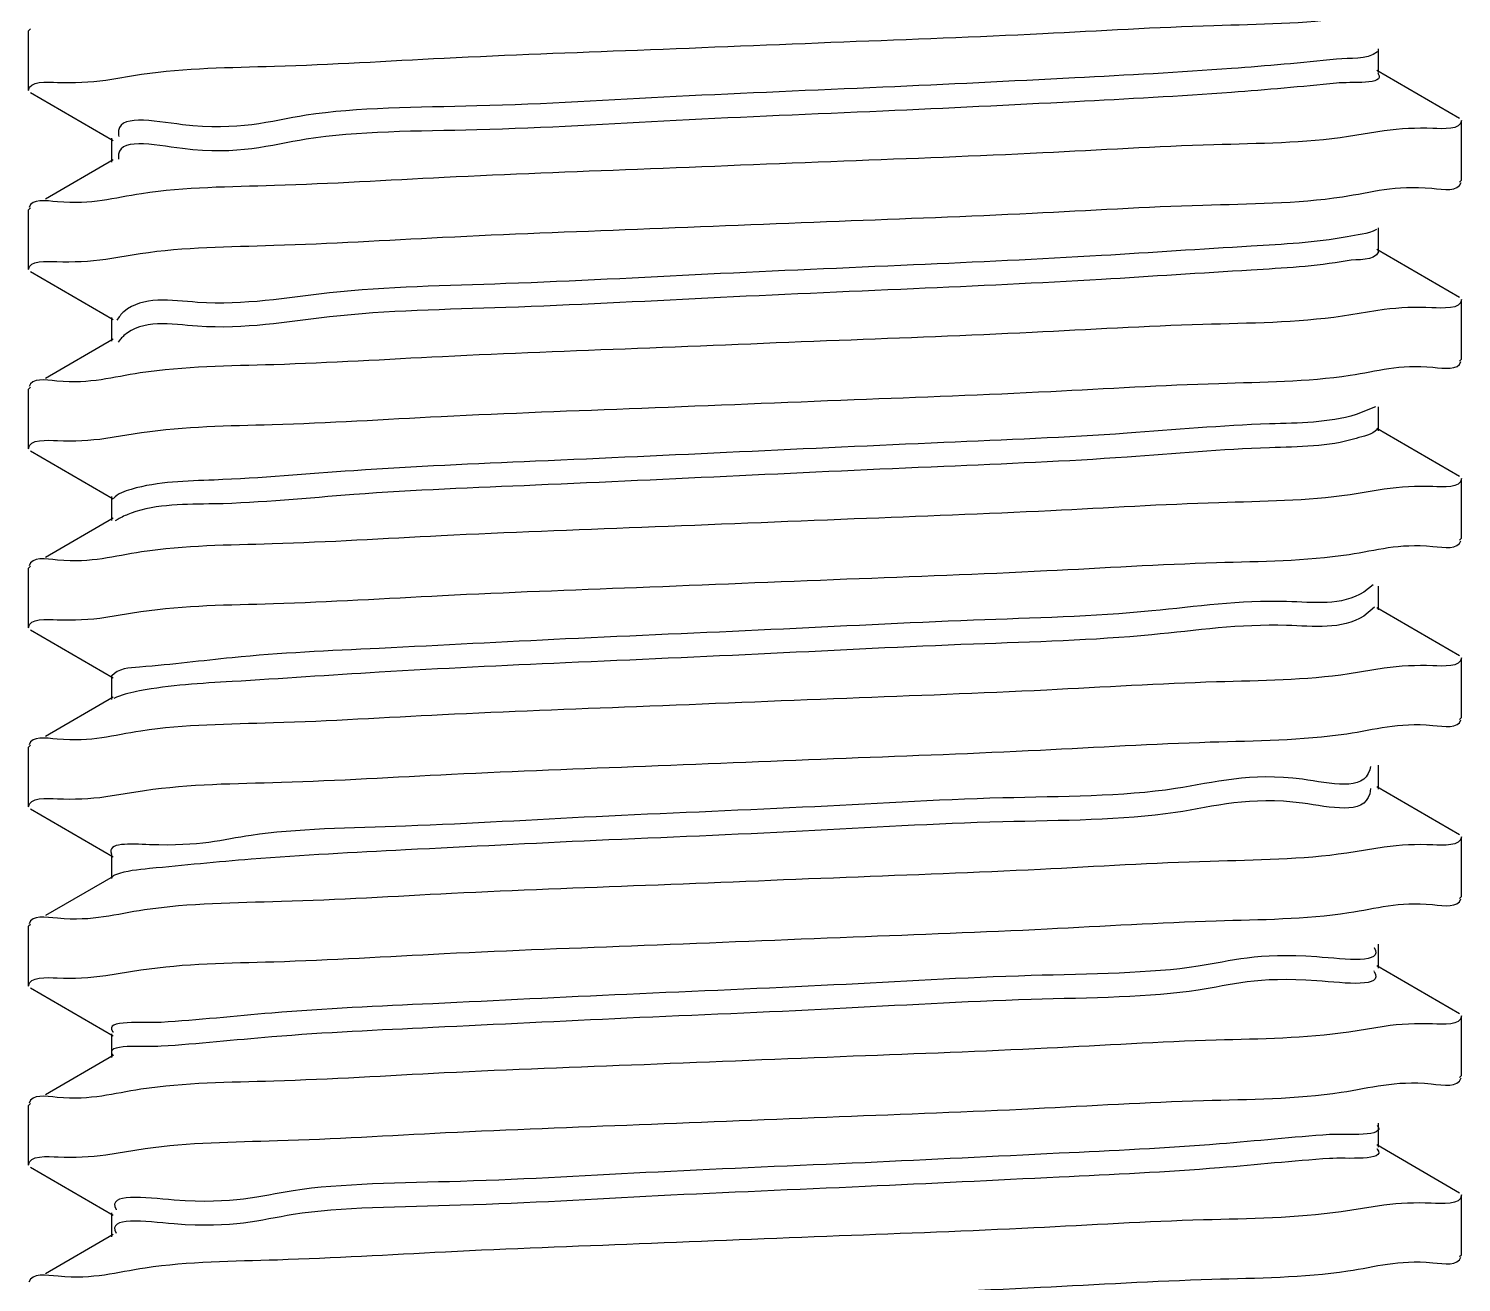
# Model space of a CAD drawing. Extents: x 69728788 to 150676229, y 20327566 to 43663798.
# Drawn here: x 75456338.5 to 75456393.2, y 20763480 to 20763527.8 of the extents above; entities that cross this region are included whole.
import ezdxf

# ---------------------------------------------------------------- set-up
doc = ezdxf.new("R2010")
doc.units = 0
doc.header["$LTSCALE"] = 1000
doc.header["$MEASUREMENT"] = 0
doc.layers.get('0').update_dxf_attribs({"linetype": 'CONTINUOUS'})
doc.layers.add('02___PRT_ALL_AXES', color=7, linetype='CONTINUOUS')

msp = doc.modelspace()

# ---------------------------------------------------------------- linework, layer by layer
at = {"color": 0, "linetype": 'Continuous'}
for p, q in [((75456338.61292337, 20763527.76792399), (75456338.54830596, 20763527.69316263)), ((75456390.01025878, 20763526.10022044), (75456390.01025878, 20763527.01047311)), ((75456341.49090238, 20763525.81650872), (75456342.85076128, 20763526.03575983)), ((75456393.09884913, 20763524.35447646), (75456389.93726218, 20763526.18471352)), ((75456338.61295146, 20763525.34275331), (75456341.77448426, 20763523.51254757)), ((75456341.70151371, 20763523.59702558), (75456341.70151371, 20763522.6867729)), ((75456390.22124109, 20763523.88049747), (75456388.86673138, 20763523.66190875)), ((75456341.77451031, 20763522.77126599), (75456339.18669778, 20763521.27310027)), ((75456341.97229777, 20763522.84961947), (75456341.9780742, 20763522.80386508)), ((75456393.09882103, 20763521.92930577), (75456393.16346656, 20763522.00408339)), ((75456338.61292337, 20763520.94102892), (75456338.54830596, 20763520.86626755)), ((75456390.01025878, 20763519.27332537), (75456390.01025878, 20763520.18357804)), ((75456341.48900062, 20763518.99275491), (75456342.8023481, 20763519.20528022)), ((75456393.09884913, 20763517.52758138), (75456389.93726218, 20763519.35781845)), ((75456338.61295146, 20763518.51585824), (75456341.77448426, 20763516.6856525)), ((75456390.21579957, 20763517.067807), (75456388.6291686, 20763516.81767492)), ((75456341.70151371, 20763516.7701305), (75456341.70151371, 20763515.85987783)), ((75456341.77451031, 20763515.94437091), (75456339.18669778, 20763514.4462052)), ((75456342.03888385, 20763515.92797885), (75456341.95734902, 20763515.82115809)), ((75456342.0616296, 20763515.95423669), (75456342.03888385, 20763515.92797885)), ((75456393.09882103, 20763515.1024107), (75456393.16346656, 20763515.17718831)), ((75456338.61292337, 20763514.11413384), (75456338.54830596, 20763514.03937248)), ((75456389.88485017, 20763513.35528092), (75456389.15166627, 20763513.06611418)), ((75456390.01025878, 20763512.44643029), (75456390.01025878, 20763513.35668296)), ((75456341.49110605, 20763512.16257989), (75456342.85635021, 20763512.38238229)), ((75456393.09884913, 20763510.70068631), (75456389.93726218, 20763512.53092337)), ((75456338.61295146, 20763511.68896316), (75456341.77448426, 20763509.85875742)), ((75456341.70151371, 20763509.94323542), (75456341.70151371, 20763509.03298275)), ((75456390.2225692, 20763510.22304781), (75456388.92043647, 20763510.01209852)), ((75456341.77451031, 20763509.11747584), (75456339.18669778, 20763507.6193101)), ((75456341.96012887, 20763509.08372197), (75456341.84954156, 20763509.01413082)), ((75456341.9993732, 20763509.10518251), (75456341.96012887, 20763509.08372197)), ((75456393.09882103, 20763508.27551562), (75456393.16346656, 20763508.35029324)), ((75456338.61292337, 20763507.28723877), (75456338.54830596, 20763507.21247739)), ((75456389.80137816, 20763506.57397963), (75456389.4408649, 20763506.29340082)), ((75456390.01025878, 20763505.61953522), (75456390.01025878, 20763506.52978789)), ((75456341.490317, 20763505.33716584), (75456342.8301742, 20763505.55355259)), ((75456389.85546035, 20763505.72862106), (75456389.4408649, 20763505.38314815)), ((75456393.09884913, 20763503.87379123), (75456389.93726218, 20763505.7040283)), ((75456338.61295146, 20763504.86206809), (75456341.77448426, 20763503.03186235)), ((75456390.22142844, 20763503.39873849), (75456388.88135022, 20763503.18230461)), ((75456341.70151371, 20763503.11634035), (75456341.70151371, 20763502.20608767)), ((75456341.77451031, 20763502.29058076), (75456339.18669778, 20763500.79241502)), ((75456341.90277208, 20763502.29476759), (75456341.79786268, 20763502.24723749)), ((75456393.09882103, 20763501.44862055), (75456393.16346656, 20763501.52339816)), ((75456338.61292337, 20763500.46034369), (75456338.54830596, 20763500.38558232)), ((75456389.69722301, 20763499.64972045), (75456389.67142758, 20763499.52068744)), ((75456390.01025878, 20763498.79264014), (75456390.01025878, 20763499.70289281)), ((75456341.492946, 20763498.50227202), (75456342.95849295, 20763498.73609049)), ((75456389.70401727, 20763498.81095415), (75456389.67142758, 20763498.61043477)), ((75456393.09884913, 20763497.04689615), (75456389.93726218, 20763498.87713322)), ((75456338.61295146, 20763498.03517301), (75456341.77448426, 20763496.20496727)), ((75456341.70151371, 20763496.28944527), (75456341.70151371, 20763495.3791926)), ((75456390.219925, 20763496.57724897), (75456388.79537418, 20763496.3490754)), ((75456341.77451031, 20763495.46368569), (75456339.18669778, 20763493.96551994)), ((75456341.85878922, 20763495.52437006), (75456341.76360491, 20763495.48273394)), ((75456393.09882103, 20763494.62172547), (75456393.16346656, 20763494.69650309)), ((75456338.61292337, 20763493.63344862), (75456338.54830596, 20763493.55868725)), ((75456390.01025878, 20763491.96574507), (75456390.01025878, 20763492.87599774)), ((75456341.49025373, 20763491.68341174), (75456342.82889849, 20763491.89966802)), ((75456393.09884913, 20763490.22000108), (75456389.93726218, 20763492.05023815)), ((75456338.61295146, 20763491.20827794), (75456341.77448426, 20763489.37807219)), ((75456390.22126094, 20763489.74533938), (75456388.87531523, 20763489.52806796)), ((75456341.70151371, 20763489.4625502), (75456341.70151371, 20763488.55229753)), ((75456341.77451031, 20763488.63679061), (75456339.18669778, 20763487.13862487)), ((75456393.09882103, 20763487.7948304), (75456393.16346656, 20763487.86960801)), ((75456338.61292337, 20763486.80655354), (75456338.54830596, 20763486.73179217)), ((75456390.01025878, 20763485.13884999), (75456390.01025878, 20763486.04910266)), ((75456341.49428688, 20763484.84726254), (75456342.98367465, 20763485.0841367)), ((75456393.09884913, 20763483.393106), (75456389.93726218, 20763485.22334307)), ((75456338.61295146, 20763484.38138286), (75456341.77448426, 20763482.55117712)), ((75456341.70151371, 20763482.63565512), (75456341.70151371, 20763481.72540245)), ((75456390.21447504, 20763482.93550069), (75456388.58747862, 20763482.68019982)), ((75456341.77451031, 20763481.80989553), (75456339.18669778, 20763480.3117298)), ((75456393.09882103, 20763480.96793532), (75456393.16346656, 20763481.04271294))]:
    msp.add_line(p, q, dxfattribs=at)
for points, start_tangent, end_tangent in [([(75456342.85076128, 20763526.03575983), (75456347.92221025, 20763526.34578251), (75456354.38829383, 20763526.65337133), (75456361.75789025, 20763526.96058233), (75456369.62329729, 20763527.27463486), (75456377.20556521, 20763527.58997417), (75456383.72516151, 20763527.89933364), (75456388.86673138, 20763528.21317213)], (0.9890812324407864, 0.1473713528248119), (0.9890409970626174, 0.1476411396914283)), ([(75456389.96470931, 20763526.88969854), (75456388.40038101, 20763526.61154093)], (-0.7978996074784932, -0.6027903585705952), (-0.9944020604736098, -0.1056623969340061)), ([(75456388.40038101, 20763526.61154093), (75456384.40418772, 20763526.25508232), (75456378.42949072, 20763525.89862373), (75456371.11359684, 20763525.54216514), (75456363.23687536, 20763525.18570652), (75456355.63951759, 20763524.82924793), (75456349.13191587, 20763524.47278933), (75456344.4082208, 20763524.11633074), (75456341.97229777, 20763523.75987215), (75456341.98818953, 20763523.66208291)], (-0.9944020606079186, -0.1056623956700087), (0.2213096918866398, -0.9752035788885522)), ([(75456338.54830596, 20763525.41753093), (75456339.64576004, 20763525.72661401)], (0, 1), (0.9993464636571826, -0.03614755283395621)), ([(75456339.64576004, 20763525.72661401), (75456341.49090238, 20763525.81650872)], (0.9993464635775634, -0.036147555035133), (0.9908230944510449, 0.1351650676116276)), ([(75456388.40038101, 20763525.70128825), (75456384.40418772, 20763525.34482964), (75456378.42949072, 20763524.98837105), (75456371.11359684, 20763524.63191246), (75456363.23687536, 20763524.27545385), (75456355.63951759, 20763523.91899526), (75456349.13191587, 20763523.56253665), (75456344.4082208, 20763523.20607806), (75456341.97229777, 20763522.84961947)], (-0.9944020606054523, -0.1056623956932196), (0.08967241164871152, -0.9959713141396714)), ([(75456389.98027766, 20763526.0734352), (75456389.991806, 20763526.05774685), (75456388.40038101, 20763525.70128825)], (0.6662423460554779, -0.7457352990991462), (-0.9944020605749604, -0.1056623959801822)), ([(75456393.16346656, 20763524.27971509), (75456392.07458311, 20763523.97184945)], (0, -1), (-0.9993695460292857, 0.0355036683910175)), ([(75456388.86673138, 20763523.66190875), (75456383.72516151, 20763523.34807027), (75456377.20556521, 20763523.03871079), (75456369.62329729, 20763522.72337147), (75456361.75789025, 20763522.40931894), (75456354.38829383, 20763522.10210796), (75456347.92221025, 20763521.79451913), (75456342.85076128, 20763521.48449644)], (-0.9890409970626174, -0.1476411396914283), (-0.9890812324407864, -0.1473713528248119)), ([(75456392.07458311, 20763523.97184945), (75456390.22124109, 20763523.88049747)], (-0.9993695461164452, 0.03550366593762651), (-0.9907607029489081, -0.1356216409434194)), ([(75456388.6291686, 20763521.36893829), (75456392.03842668, 20763521.6911131), (75456393.15055041, 20763521.91320743)], (0.9892452517763196, 0.1462663045202346), (0.2971467983116163, 0.9548318073111911)), ([(75456342.85076128, 20763521.48449644), (75456339.64576004, 20763521.17535062), (75456338.56172705, 20763520.95755392)], (-0.9890812321637111, -0.1473713546843993), (-0.3071720416976785, -0.9516540005691563)), ([(75456342.8023481, 20763519.20528022), (75456347.89706711, 20763519.51756012), (75456354.32511806, 20763519.82370488), (75456361.75323972, 20763520.1335001), (75456369.44441676, 20763520.44055689), (75456376.79661317, 20763520.745255), (75456383.31183353, 20763521.05087364), (75456388.6291686, 20763521.36893829)], (0.989074572036408, 0.1474160471285146), (0.9892452519966656, 0.1462663030299657)), ([(75456388.80455063, 20763519.83882755), (75456385.15236467, 20763519.48236896), (75456379.44186872, 20763519.12591035), (75456372.28218797, 20763518.76945177), (75456364.43702868, 20763518.41299315), (75456356.74321559, 20763518.05653456), (75456350.02142969, 20763517.70007598), (75456344.98866805, 20763517.34361736), (75456342.18176354, 20763516.98715878), (75456341.9139723, 20763516.65931102)], (-0.9838041566224099, -0.1792467054438345), (-0.4624725851107769, -0.8866335816000628)), ([(75456389.92648043, 20763520.11985368), (75456388.80455063, 20763519.83882755)], (-0.886937763764343, -0.4618889511654362), (-0.9838041579349199, -0.1792466982400608)), ([(75456390.00586936, 20763519.27522788), (75456388.80455063, 20763518.92857487)], (-0.3976827608561454, -0.9175229815747582), (-0.983804157202205, -0.1792467022616015)), ([(75456338.54830596, 20763518.59063585), (75456339.61716457, 20763518.89563859)], (0, 1), (0.9994337795296467, -0.0336469959295836)), ([(75456339.61716457, 20763518.89563859), (75456341.48900062, 20763518.99275491)], (0.9994337798470649, -0.03364698650115089), (0.9903850814790651, 0.1383379571329051)), ([(75456388.80455063, 20763518.92857487), (75456385.15236467, 20763518.57211629), (75456379.44186872, 20763518.21565767), (75456372.28218797, 20763517.85919908), (75456364.43702868, 20763517.50274048), (75456356.74321559, 20763517.14628188), (75456350.02142969, 20763516.7898233), (75456344.98866805, 20763516.43336469), (75456342.18176354, 20763516.0769061), (75456342.0616296, 20763515.95423669)], (-0.9838041566134598, -0.1792467054929585), (-0.663020332259331, -0.7486013885979149)), ([(75456392.03842668, 20763517.13984973), (75456390.21579957, 20763517.067807)], (-0.999201165019781, 0.03996288056575041), (-0.9924496433344544, -0.1226527840911668)), ([(75456393.16346656, 20763517.45282001), (75456392.03842668, 20763517.13984973)], (0, -1), (-0.9992011649418325, 0.03996288251471552)), ([(75456388.6291686, 20763516.81767492), (75456383.31183353, 20763516.49961026), (75456376.79661317, 20763516.19399162), (75456369.44441676, 20763515.8892935), (75456361.75323972, 20763515.58223671), (75456354.32511806, 20763515.27244151), (75456347.89706711, 20763514.96629675), (75456342.8023481, 20763514.65401684)], (-0.9892452519966656, -0.1462663030299657), (-0.989074572036408, -0.1474160471285146)), ([(75456388.92043647, 20763514.56336191), (75456392.08110276, 20763514.87025193), (75456393.14976007, 20763515.08564164)], (0.9890735237530015, 0.147423080319266), (0.3126911665535672, 0.9498548491003084)), ([(75456342.8023481, 20763514.65401684), (75456339.61716457, 20763514.34437521), (75456338.56223594, 20763514.13108277)], (-0.9890745719826816, -0.1474160474889878), (-0.3171223022793823, -0.9483846505490396)), ([(75456342.85635021, 20763512.38238229), (75456347.83476298, 20763512.68736993), (75456354.27397473, 20763512.99456386), (75456361.9202415, 20763513.31332299), (75456370.01559477, 20763513.63662096), (75456377.515489, 20763513.94978122), (75456383.91666181, 20763514.25566087), (75456388.92043647, 20763514.56336191)], (0.9891589236909815, 0.1468489825722305), (0.9890735240708834, 0.1474230781865706)), ([(75456389.15166627, 20763513.06611418), (75456385.85256758, 20763512.70965559), (75456380.4204699, 20763512.353197), (75456373.43480228, 20763511.99673839), (75456365.64070952, 20763511.6402798), (75456357.86956915, 20763511.28382118), (75456350.95031045, 20763510.92736259), (75456345.62099452, 20763510.57090401), (75456342.45008692, 20763510.2144454), (75456341.78447196, 20763509.86815513)], (-0.9561923659276055, -0.2927390635732929), (-0.671025718410639, -0.7414340734222334)), ([(75456338.54830596, 20763511.76374078), (75456339.64935198, 20763512.07333272)], (0, 1), (0.9993367279894233, -0.03641571215002481)), ([(75456339.64935198, 20763512.07333272), (75456341.49110605, 20763512.16257989)], (0.99933672763144, -0.03641572197396781), (0.9908591516951484, 0.1349004874044974)), ([(75456389.15166627, 20763512.1558615), (75456385.85256758, 20763511.79940291), (75456380.4204699, 20763511.44294432), (75456373.43480228, 20763511.08648571), (75456365.64070952, 20763510.73002712), (75456357.86956915, 20763510.37356851), (75456350.95031045, 20763510.01710992), (75456345.62099452, 20763509.66065133), (75456342.45008692, 20763509.30419272), (75456341.9993732, 20763509.10518251)], (-0.9561923659251055, -0.2927390635814587), (-0.8826882957894122, -0.4699589050931829)), ([(75456389.95470051, 20763512.49925717), (75456389.15166627, 20763512.1558615)], (-0.6890682870239033, -0.7246964163137166), (-0.9561923675503887, -0.2927390582726915)), ([(75456393.16346656, 20763510.62592494), (75456392.08110276, 20763510.31898855)], (0, -1), (-0.9994031484184009, 0.0345448539060127)), ([(75456388.92043647, 20763510.01209852), (75456383.91666181, 20763509.70439748), (75456377.515489, 20763509.39851784), (75456370.01559477, 20763509.08535757), (75456361.9202415, 20763508.7620596), (75456354.27397473, 20763508.44330047), (75456347.83476298, 20763508.13610656), (75456342.85635021, 20763507.83111891)], (-0.9890735240708834, -0.1474230781865706), (-0.9891589236909815, -0.1468489825722305)), ([(75456392.08110276, 20763510.31898855), (75456390.2225692, 20763510.22304781)], (-0.9994031480973673, 0.0345448631937072), (-0.9903497459646678, -0.1385906947371212)), ([(75456388.88135022, 20763507.733568), (75456392.07073846, 20763508.04188091), (75456393.14995015, 20763508.25890537)], (0.9890752221224131, 0.1474116853695784), (0.3089729705398735, 0.9510708193798013)), ([(75456342.85635021, 20763507.83111891), (75456339.64935198, 20763507.52206932), (75456338.56166688, 20763507.3037128)], (-0.9891589236295456, -0.1468489829860564), (-0.3059879037036164, -0.9520353999652884)), ([(75456342.8301742, 20763505.55355259), (75456347.87706067, 20763505.86271283), (75456354.31823497, 20763506.16961261), (75456361.72516458, 20763506.47857996), (75456369.73315594, 20763506.79836425), (75456377.35686721, 20763507.11591711), (75456383.83351772, 20763507.42436299), (75456388.88135022, 20763507.733568)], (0.9890803044194192, 0.1473775810955969), (0.9890752222352425, 0.1474116846125356)), ([(75456389.4408649, 20763506.29340082), (75456386.50305556, 20763505.93694221), (75456381.36286117, 20763505.58048362), (75456374.56857422, 20763505.22402503), (75456366.84492531, 20763504.86756642), (75456359.01577793, 20763504.51110783), (75456351.91624881, 20763504.15464922), (75456346.30362809, 20763503.79819063), (75456342.7766008, 20763503.44173205), (75456341.72102186, 20763503.10078388)], (-0.8468526686630383, -0.5318275637631903), (-0.6234717232605181, -0.7818458993270733)), ([(75456338.54830596, 20763504.9368457), (75456339.64036886, 20763505.24516353)], (0, 1), (0.9993667018451347, -0.03558363729550069)), ([(75456339.64036886, 20763505.24516353), (75456341.490317, 20763505.33716584)], (0.9993667021582943, -0.0355836285004123), (0.9906584206337093, 0.1363667614469322)), ([(75456389.4408649, 20763505.38314815), (75456386.50305556, 20763505.02668954), (75456381.36286117, 20763504.67023094), (75456374.56857422, 20763504.31377235), (75456366.84492531, 20763503.95731374), (75456359.01577793, 20763503.60085516), (75456351.91624881, 20763503.24439654), (75456346.30362809, 20763502.88793795), (75456342.7766008, 20763502.53147936), (75456341.90277208, 20763502.29476759)], (-0.84685266876792, -0.5318275635961827), (-0.9301650769360772, -0.3671415662227603)), ([(75456392.07073846, 20763503.49061752), (75456390.22142844, 20763503.39873849)], (-0.9993648580959554, 0.03563538133443839), (-0.9906635681093968, -0.136329361550469)), ([(75456393.16346656, 20763503.79902986), (75456392.07073846, 20763503.49061752)], (0, -1), (-0.9993648579622537, 0.0356353850839977)), ([(75456388.88135022, 20763503.18230461), (75456383.83351772, 20763502.87309961), (75456377.35686721, 20763502.56465373), (75456369.73315594, 20763502.24710086), (75456361.72516458, 20763501.92731658), (75456354.31823497, 20763501.61834921), (75456347.87706067, 20763501.31144945), (75456342.8301742, 20763501.0022892)], (-0.9890752222352425, -0.1474116846125356), (-0.9890803044194192, -0.1473775810955969)), ([(75456388.79537418, 20763500.9003388), (75456392.07702039, 20763501.21587959), (75456393.14987063, 20763501.4319429)], (0.9891535381410744, 0.146885254477752), (0.3105427975564554, 0.9505593989256066)), ([(75456342.8301742, 20763501.0022892), (75456339.64036886, 20763500.69390015), (75456338.56182422, 20763500.47695049)], (-0.9890803042383696, -0.1473775823106565), (-0.3090786116721222, -0.9510364934148603)), ([(75456342.95849295, 20763498.73609049), (75456348.18149815, 20763499.05180873), (75456354.66999458, 20763499.35810928), (75456362.06838599, 20763499.66548716), (75456369.70665792, 20763499.97040413), (75456377.11507967, 20763500.27843876), (75456383.59334657, 20763500.58483645), (75456388.79537418, 20763500.9003388)], (0.9891832209255209, 0.1466852257025641), (0.9891535376764443, 0.1468852576066615)), ([(75456389.67142758, 20763499.52068744), (75456387.10221143, 20763499.16422885), (75456382.2666997, 20763498.80777024), (75456375.68068506, 20763498.45131166), (75456368.0466822, 20763498.09485307), (75456360.17899232, 20763497.73839445), (75456352.91684332, 20763497.38193586), (75456347.03487168, 20763497.02547725), (75456343.16049342, 20763496.66901867), (75456341.70697936, 20763496.31256007), (75456341.71432905, 20763496.2982608)], (-0.2671537823733546, -0.963653909120702), (0.5667462214736301, -0.8238924204320386)), ([(75456338.54830596, 20763498.10995062), (75456339.64471218, 20763498.41888512)], (0, 1), (0.9993170480838205, -0.0369518255170046)), ([(75456339.64471218, 20763498.41888512), (75456341.492946, 20763498.50227202)], (0.9993170481872928, -0.0369518227187234), (0.9915391255966953, 0.129808175439535)), ([(75456389.67142758, 20763498.61043477), (75456387.10221143, 20763498.25397618), (75456382.2666997, 20763497.89751757), (75456375.68068506, 20763497.54105898), (75456368.0466822, 20763497.18460039), (75456360.17899232, 20763496.82814178), (75456352.91684332, 20763496.47168319), (75456347.03487168, 20763496.11522458), (75456343.16049342, 20763495.75876598), (75456341.85878922, 20763495.52437006)], (-0.2671537821307545, -0.9636539091879582), (-0.9426495829822552, -0.3337840075608481)), ([(75456393.16346656, 20763496.97213479), (75456392.07702039, 20763496.6646162)], (0, -1), (-0.9993557723594506, 0.03588927767238959)), ([(75456388.79537418, 20763496.3490754), (75456383.59334657, 20763496.03357307), (75456377.11507967, 20763495.72717537), (75456369.70665792, 20763495.41914075), (75456362.06838599, 20763495.11422378), (75456354.66999458, 20763494.8068459), (75456348.18149815, 20763494.50054535), (75456342.95849295, 20763494.1848271)], (-0.9891535376764443, -0.1468852576066615), (-0.9891832209255209, -0.1466852257025641)), ([(75456392.07702039, 20763496.6646162), (75456390.219925, 20763496.57724897)], (-0.9993557722511599, 0.03588928068780239), (-0.9912237147639867, -0.1321951106867527)), ([(75456388.87531523, 20763494.07933134), (75456392.06930539, 20763494.3878872), (75456393.14997625, 20763494.60513717)], (0.9890769999535867, 0.1473997563187021), (0.3084613870046713, 0.9512368646804825)), ([(75456342.95849295, 20763494.1848271), (75456339.64471218, 20763493.86762175), (75456338.56171128, 20763493.64996104)], (-0.9891832208463097, -0.1466852262367318), (-0.3068745141813878, -0.9517499842636917)), ([(75456342.82889849, 20763491.89966802), (75456347.8943229, 20763492.2098349), (75456354.38686326, 20763492.51883325), (75456362.00837943, 20763492.83618081), (75456369.98552324, 20763493.15472519), (75456377.36937119, 20763493.46267555), (75456383.81877223, 20763493.76979364), (75456388.87531523, 20763494.07933134)], (0.9890641768160341, 0.1474857760572892), (0.9890770001755593, 0.1473997548292292)), ([(75456389.83927956, 20763492.75392125), (75456389.84278108, 20763492.74797409), (75456387.6485456, 20763492.39151547), (75456383.12973833, 20763492.03505689), (75456376.76836987, 20763491.67859828), (75456369.24299243, 20763491.32213969), (75456361.3563203, 20763490.9656811), (75456353.94960634, 20763490.60922249), (75456347.81290726, 20763490.2527639), (75456343.60081036, 20763489.89630529)], (0.5147001177416769, -0.8573702752001051), (-0.9980913808677382, -0.06175431513288664)), ([(75456389.83927956, 20763492.75392125), (75456389.84644052, 20763492.74148529)], (0.5146994239745503, -0.8573706916849131), (0.4824230974924618, -0.8759383283118617)), ([(75456389.84278108, 20763491.83772141), (75456387.6485456, 20763491.48126281), (75456383.12973833, 20763491.12480421), (75456376.76836987, 20763490.7683456), (75456369.24299243, 20763490.411887), (75456361.3563203, 20763490.05542843), (75456353.94960634, 20763489.69896981), (75456347.81290726, 20763489.34251122), (75456343.60081036, 20763488.98605261)], (0.4998066232156129, -0.8661370211403082), (-0.9980913808542374, -0.06175431535108819)), ([(75456389.83335197, 20763491.85325566), (75456389.84278108, 20763491.83772141)], (0.5365783729526125, -0.8438504901222296), (0.4998069838522851, -0.8661368130338774)), ([(75456338.54830596, 20763491.28305555), (75456339.63904941, 20763491.5911858)], (0, 1), (0.9993702022176854, -0.03548519295963831)), ([(75456339.63904941, 20763491.5911858), (75456341.49025373, 20763491.68341174)], (0.9993702025044816, -0.03548518488258789), (0.9906481014164281, 0.1364417060873487)), ([(75456343.60081036, 20763489.89630529), (75456341.76261011, 20763489.5398467), (75456341.77228495, 20763489.52867337)], (-0.9980913811113201, -0.06175431119604351), (0.6827045062123694, -0.7306945717584913)), ([(75456392.06930539, 20763489.83662382), (75456390.22126094, 20763489.74533938)], (-0.9993593363725408, 0.035789898086399), (-0.9907110575942618, -0.1359838238926219)), ([(75456393.16346656, 20763490.14523971), (75456392.06930539, 20763489.83662382)], (0, -1), (-0.9993593362542034, 0.03578990139073039)), ([(75456343.60081036, 20763488.98605261), (75456341.76382509, 20763488.62808466)], (-0.9980913810860523, -0.06175431160442781), (0.6316491975132736, -0.7752543397368619)), ([(75456388.87531523, 20763489.52806796), (75456383.81877223, 20763489.21853026), (75456377.36937119, 20763488.91141217), (75456369.98552324, 20763488.60346181), (75456362.00837943, 20763488.28491743), (75456354.38686326, 20763487.96756986), (75456347.8943229, 20763487.65857151), (75456342.82889849, 20763487.34840464)], (-0.9890770001755593, -0.1473997548292292), (-0.9890641768160341, -0.1474857760572892)), ([(75456388.58747862, 20763487.23146321), (75456392.01450239, 20763487.55330407), (75456393.15092453, 20763487.77906058)], (0.9892902314241442, 0.145961768997102), (0.2896854138637801, 0.9571219154290483)), ([(75456342.82889849, 20763487.34840464), (75456339.63904941, 20763487.03992242), (75456338.56184667, 20763486.8231792)], (-0.9890641764165979, -0.1474857787359749), (-0.3095192691289007, -0.9508931706758185)), ([(75456342.98367465, 20763485.0841367), (75456348.03870982, 20763485.39054369), (75456354.43347956, 20763485.69398111), (75456361.81713997, 20763486.00159596), (75456369.44884564, 20763486.30625929), (75456376.86920263, 20763486.61393395), (75456383.32936732, 20763486.91730579), (75456388.58747862, 20763487.23146321)], (0.989262118565997, 0.146152183597493), (0.9892902315657647, 0.145961768037236)), ([(75456389.9528611, 20763485.97730771), (75456388.14069976, 20763485.61880213)], (0.6314956096280281, -0.7753794522816072), (-0.9977996237911333, -0.0663016648529515)), ([(75456388.14069976, 20763485.61880213), (75456383.94983147, 20763485.26234351), (75456377.82892457, 20763484.90588492), (75456370.43088177, 20763484.54942631), (75456362.54483499, 20763484.19296773), (75456355.01197024, 20763483.83650913), (75456348.63580054, 20763483.48005053), (75456344.09645692, 20763483.12359193), (75456341.87814051, 20763482.76713332), (75456341.88910921, 20763482.74774312)], (-0.9977996236738172, -0.0663016666184865), (0.5129157934918948, -0.8584389254842653)), ([(75456338.54830596, 20763484.45616047), (75456339.6754982, 20763484.76943211)], (0, 1), (0.9992283653486238, -0.03927688738580731)), ([(75456339.6754982, 20763484.76943211), (75456341.49428688, 20763484.84726254)], (0.9992283650163045, -0.0392768958402122), (0.9918130107572554, 0.1276986753753872)), ([(75456389.94432886, 20763485.07676181), (75456389.95449936, 20763485.06500804), (75456388.14069976, 20763484.70854944)], (0.6855782365610765, -0.7279989571103828), (-0.9977996234211395, -0.06630167042113089)), ([(75456388.14069976, 20763484.70854944), (75456383.94983147, 20763484.35209084), (75456377.82892457, 20763483.99563225), (75456370.43088177, 20763483.63917363), (75456362.54483499, 20763483.28271505), (75456355.01197024, 20763482.92625646), (75456348.63580054, 20763482.56979785), (75456344.09645692, 20763482.21333926), (75456341.87814051, 20763481.85688064)], (-0.9977996236702241, -0.06630166667255852), (0.4700278503761678, -0.8826515846418443)), ([(75456393.16346656, 20763483.31834464), (75456392.01450239, 20763483.00204068)], (0, -1), (-0.9991220558924232, 0.04189412165564239)), ([(75456388.58747862, 20763482.68019982), (75456383.32936732, 20763482.3660424), (75456376.86920263, 20763482.06267057), (75456369.44884564, 20763481.7549959), (75456361.81713997, 20763481.45033257), (75456354.43347956, 20763481.14271772), (75456348.03870982, 20763480.8392803), (75456342.98367465, 20763480.53287332)], (-0.9892902315657647, -0.145961768037236), (-0.989262118565997, -0.146152183597493)), ([(75456392.01450239, 20763483.00204068), (75456390.21447504, 20763482.93550069)], (-0.9991220558160635, 0.04189412347672329), (-0.992804854333272, -0.1197435643877809)), ([(75456341.87552778, 20763481.86187101), (75456341.87814051, 20763481.85688064)], (0.4575139660737046, -0.8892024352460519), (0.4700268136097236, -0.8826521367378488)), ([(75456388.83679917, 20763480.4226983), (75456392.0723495, 20763480.73452956), (75456393.149938, 20763480.95131452)], (0.9890598854407835, 0.1475145518647716), (0.309217328986103, 0.950991400305334)), ([(75456342.98367465, 20763480.53287332), (75456339.6754982, 20763480.21816873), (75456338.56120959, 20763479.99574047)], (-0.9892621187214732, -0.1461521825451199), (-0.2969534269329878, -0.9548919636444506)), ([(75456342.84472688, 20763478.24704853), (75456347.90103786, 20763478.5563994), (75456354.3674828, 20763478.86419325), (75456361.75389627, 20763479.17215607), (75456369.55364576, 20763479.48357174), (75456377.11608414, 20763479.7977974), (75456383.6531968, 20763480.10728714), (75456388.83679917, 20763480.4226983)], (0.9890962646521084, 0.1472704289776006), (0.9890598854310072, 0.14751455193032))]:
    msp.add_spline(points, degree=3, dxfattribs=dict(at, start_tangent=start_tangent, end_tangent=end_tangent))
at = {"layer": '02___PRT_ALL_AXES', "color": 0, "linetype": 'Continuous'}
for p, q in [((75456338.54830596, 20763525.41753093), (75456338.54830596, 20763527.69316263)), ((75456393.16346656, 20763522.00408339), (75456393.16346656, 20763524.27971509)), ((75456338.54830596, 20763518.59063585), (75456338.54830596, 20763520.86626755)), ((75456393.16346656, 20763515.17718831), (75456393.16346656, 20763517.45282001)), ((75456338.54830596, 20763511.76374078), (75456338.54830596, 20763514.03937248)), ((75456393.16346656, 20763508.35029324), (75456393.16346656, 20763510.62592494)), ((75456338.54830596, 20763504.9368457), (75456338.54830596, 20763507.21247739)), ((75456393.16346656, 20763501.52339816), (75456393.16346656, 20763503.79902986)), ((75456338.54830596, 20763498.10995062), (75456338.54830596, 20763500.38558232)), ((75456393.16346656, 20763494.69650309), (75456393.16346656, 20763496.97213479)), ((75456338.54830596, 20763491.28305555), (75456338.54830596, 20763493.55868725)), ((75456393.16346656, 20763487.86960801), (75456393.16346656, 20763490.14523971)), ((75456338.54830596, 20763484.45616047), (75456338.54830596, 20763486.73179217)), ((75456393.16346656, 20763481.04271294), (75456393.16346656, 20763483.31834464))]:
    msp.add_line(p, q, dxfattribs=at)

doc.saveas('drawing.dxf')
